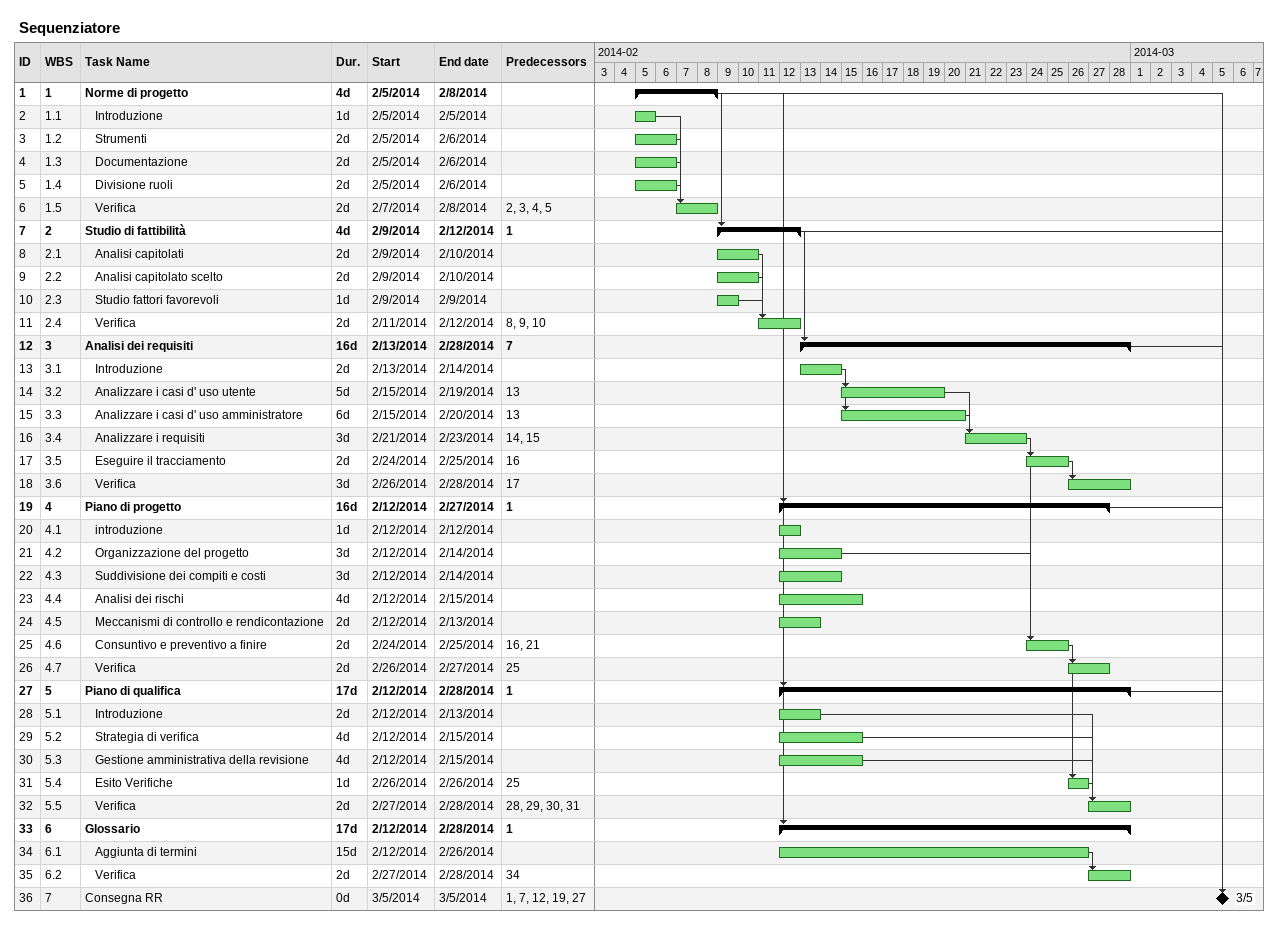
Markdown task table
Sequenziatore

| ID | WBS | Task | Duration | Start | Finish | Predecessors |
|---|---|---|---|---|---|---|
| 1 | 1 | **Norme di progetto** | 4d | 2014-02-05 | 2014-02-08 |  |
| 2 | 1.1 | Introduzione | 1d | 2014-02-05 | 2014-02-05 |  |
| 3 | 1.2 | Strumenti | 2d | 2014-02-05 | 2014-02-06 |  |
| 4 | 1.3 | Documentazione | 2d | 2014-02-05 | 2014-02-06 |  |
| 5 | 1.4 | Divisione ruoli | 2d | 2014-02-05 | 2014-02-06 |  |
| 6 | 1.5 | Verifica | 2d | 2014-02-07 | 2014-02-08 | 2, 3, 4, 5 |
| 7 | 2 | **Studio di fattibilità** | 4d | 2014-02-09 | 2014-02-12 | 1 |
| 8 | 2.1 | Analisi capitolati | 2d | 2014-02-09 | 2014-02-10 |  |
| 9 | 2.2 | Analisi capitolato scelto | 2d | 2014-02-09 | 2014-02-10 |  |
| 10 | 2.3 | Studio fattori favorevoli | 1d | 2014-02-09 | 2014-02-09 |  |
| 11 | 2.4 | Verifica | 2d | 2014-02-11 | 2014-02-12 | 8, 9, 10 |
| 12 | 3 | **Analisi dei requisiti** | 16d | 2014-02-13 | 2014-02-28 | 7 |
| 13 | 3.1 | Introduzione | 2d | 2014-02-13 | 2014-02-14 |  |
| 14 | 3.2 | Analizzare i casi d' uso utente | 5d | 2014-02-15 | 2014-02-19 | 13 |
| 15 | 3.3 | Analizzare i casi d' uso amministratore | 6d | 2014-02-15 | 2014-02-20 | 13 |
| 16 | 3.4 | Analizzare i requisiti | 3d | 2014-02-21 | 2014-02-23 | 14, 15 |
| 17 | 3.5 | Eseguire il tracciamento | 2d | 2014-02-24 | 2014-02-25 | 16 |
| 18 | 3.6 | Verifica | 3d | 2014-02-26 | 2014-02-28 | 17 |
| 19 | 4 | **Piano di progetto** | 16d | 2014-02-12 | 2014-02-27 | 1 |
| 20 | 4.1 | introduzione | 1d | 2014-02-12 | 2014-02-12 |  |
| 21 | 4.2 | Organizzazione del progetto | 3d | 2014-02-12 | 2014-02-14 |  |
| 22 | 4.3 | Suddivisione dei compiti e costi | 3d | 2014-02-12 | 2014-02-14 |  |
| 23 | 4.4 | Analisi dei rischi | 4d | 2014-02-12 | 2014-02-15 |  |
| 24 | 4.5 | Meccanismi di controllo e rendicontazione | 2d | 2014-02-12 | 2014-02-13 |  |
| 25 | 4.6 | Consuntivo e preventivo a finire | 2d | 2014-02-24 | 2014-02-25 | 16, 21 |
| 26 | 4.7 | Verifica | 2d | 2014-02-26 | 2014-02-27 | 25 |
| 27 | 5 | **Piano di qualifica** | 17d | 2014-02-12 | 2014-02-28 | 1 |
| 28 | 5.1 | Introduzione | 2d | 2014-02-12 | 2014-02-13 |  |
| 29 | 5.2 | Strategia di verifica | 4d | 2014-02-12 | 2014-02-15 |  |
| 30 | 5.3 | Gestione amministrativa della revisione | 4d | 2014-02-12 | 2014-02-15 |  |
| 31 | 5.4 | Esito Verifiche | 1d | 2014-02-26 | 2014-02-26 | 25 |
| 32 | 5.5 | Verifica | 2d | 2014-02-27 | 2014-02-28 | 28, 29, 30, 31 |
| 33 | 6 | **Glossario** | 17d | 2014-02-12 | 2014-02-28 | 1 |
| 34 | 6.1 | Aggiunta di termini | 15d | 2014-02-12 | 2014-02-26 |  |
| 35 | 6.2 | Verifica | 2d | 2014-02-27 | 2014-02-28 | 34 |
| 36 | 7 | Consegna RR | 0d | 2014-03-05 | 2014-03-05 | 1, 7, 12, 19, 27 |
